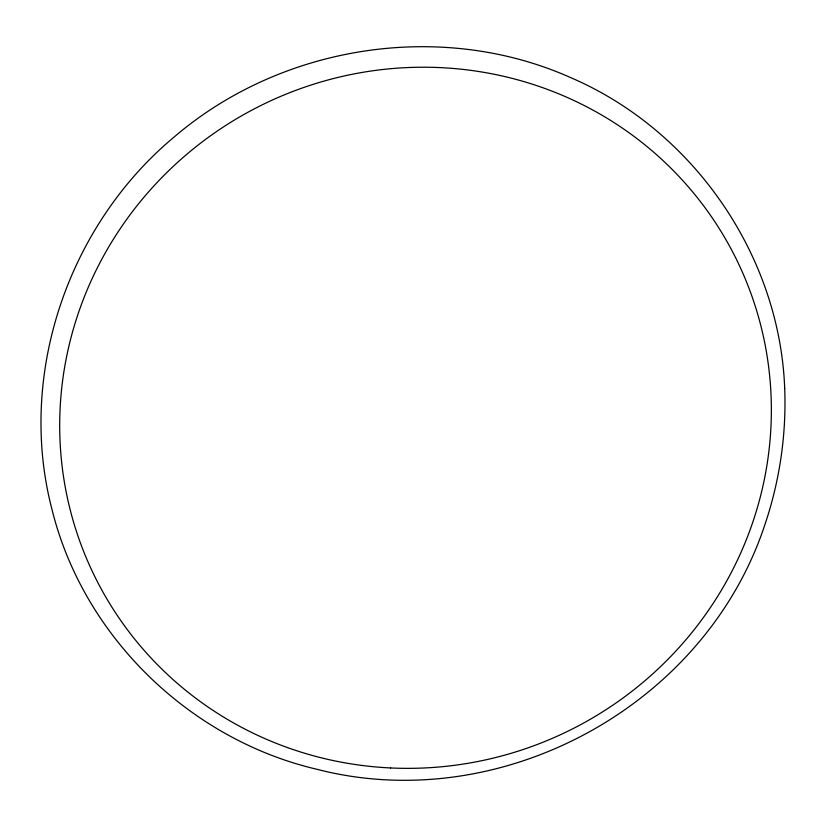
<?xml version="1.0" encoding="UTF-8"?>
<svg xmlns="http://www.w3.org/2000/svg" width="826" height="826" viewBox="0 0 826 826"><rect width="100%" height="100%" fill="white"/><g stroke="black" fill="none" stroke-linecap="round" stroke-linejoin="round"><path stroke-width="1.24" d="M784.7 388.499C786.497 435.23 779.517 482.074 764.329 526.307L764.009 527.267C703.463 706.437 501.268 816.202 318.02 769.574L317.06 769.316C189.939 739.693 83.488 636.712 52.048 509.694C16.747 375.066 68.062 225.023 174.658 136.579C282.038 44.862 441.476 19.907 570.818 77.675C693.241 130.302 779.703 255.193 784.7 388.499M390.646 767.953A357.885 348.469 -28 0 0 735.367 257.227A357.885 348.469 -28 0 0 120.555 228.183A357.885 348.469 -28 0 0 390.646 767.953"/></g></svg>
